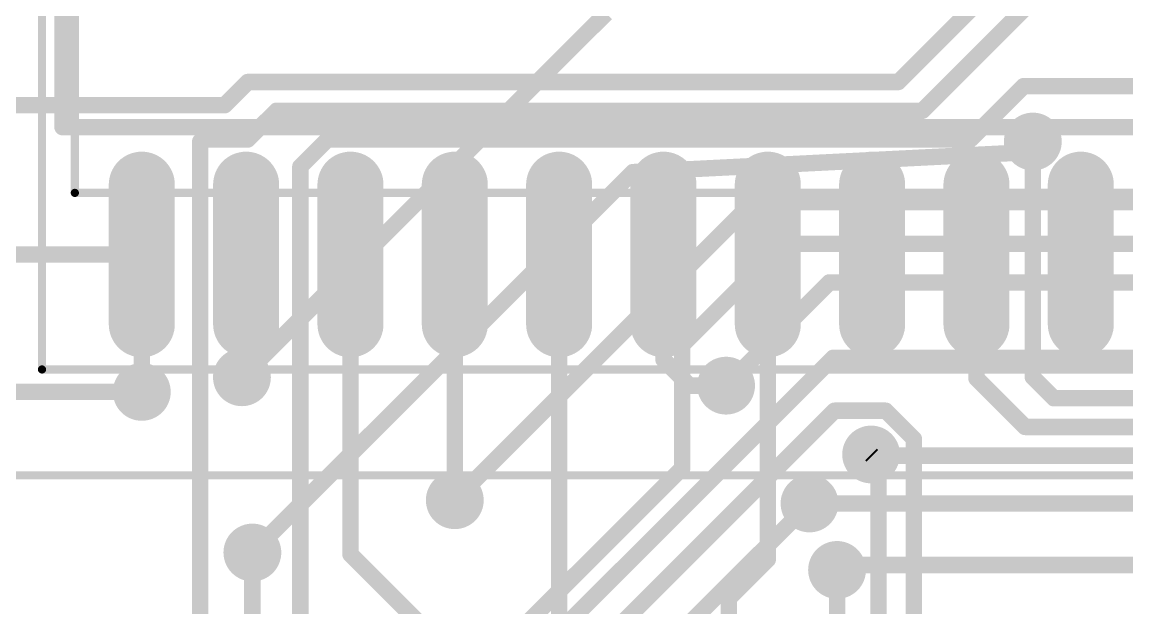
# Model space of a CAD drawing. Header units: millimetres. Extents: x 242 to 402, y 147 to 267.
# Drawn here: x 276.04 to 289.49, y 214.79 to 221.93 of the extents above; entities that cross this region are included whole.
import ezdxf

# ---------------------------------------------------------------- set-up
doc = ezdxf.new("R2010")
doc.units = ezdxf.units.MM
for name, color, linetype in [('BottomLayer', 5, 'Continuous'), ('BottomOverlay', 54, 'Continuous'), ('BottomPaste', 16, 'Continuous'), ('BottomSolder', 6, 'Continuous'), ('Mechanical1', 6, 'Continuous'), ('Mechanical13', 56, 'Continuous'), ('Mechanical15', 56, 'Continuous'), ('MultiLayer', 9, 'Continuous'), ('TopLayer', 1, 'Continuous'), ('TopSolder', 216, 'Continuous'), ('ViaHoleLayer', 16, 'Continuous')]:
    doc.layers.add(name, color=color, linetype=linetype)

msp = doc.modelspace()

# ---------------------------------------------------------------- linework, layer by layer
at = {"layer": 'BottomLayer'}
for points, const_width in [([(286.704, 221.197), (291.465, 225.958)], 0.2), ([(286.997, 220.847), (292.024, 225.874)], 0.2), ([(278.502, 220.914), (278.785, 221.197)], 0.2), ([(278.785, 221.197), (286.704, 221.197)], 0.2), ([(287.579, 220.497), (288.229, 221.147)], 0.2), ([(288.229, 221.147), (292.038, 221.147)], 0.2), ([(274.32, 220.914), (278.502, 220.914)], 0.2), ([(278.785, 220.497), (279.135, 220.847)], 0.2), ([(279.135, 220.847), (286.997, 220.847)], 0.2), ([(278.206, 220.472), (278.232, 220.497)], 0.2), ([(278.206, 211.249), (278.206, 220.472)], 0.2), ([(278.232, 220.497), (278.785, 220.497)], 0.2), ([(279.425, 220.167), (279.755, 220.497)], 0.2), ([(279.755, 220.497), (287.579, 220.497)], 0.2), ([(288.341, 217.603), (288.341, 220.472)], 0.2), ([(277.495, 218.247), (277.495, 219.947)], 0.6), ([(278.765, 218.247), (278.765, 219.947)], 0.6), ([(279.425, 212.09), (279.425, 220.167)], 0.2), ([(280.035, 218.247), (280.035, 219.947)], 0.6), ([(281.305, 218.247), (281.305, 219.947)], 0.6), ([(282.575, 218.247), (282.575, 219.947)], 0.6), ([(283.845, 218.247), (283.845, 219.947)], 0.6), ([(285.115, 218.247), (285.115, 219.947)], 0.6), ([(286.385, 218.247), (286.385, 219.947)], 0.6), ([(287.655, 218.247), (287.655, 219.947)], 0.6), ([(288.925, 218.247), (288.925, 219.947)], 0.6), ([(275.927, 219.097), (277.495, 219.097)], 0.2), ([(277.495, 217.424), (277.495, 219.097)], 0.2), ([(278.765, 217.653), (278.765, 219.097)], 0.2), ([(280.035, 215.446), (280.035, 219.097)], 0.2), ([(281.305, 216.105), (281.305, 219.097)], 0.2), ([(282.575, 214.224), (282.575, 219.097)], 0.2), ([(283.845, 217.818), (283.845, 219.097)], 0.2), ([(285.115, 215.384), (285.115, 219.097)], 0.2), ([(287.655, 217.589), (287.655, 219.097)], 0.2), ([(283.845, 217.818), (284.163, 217.5)], 0.2), ([(278.714, 217.602), (278.765, 217.653)], 0.2), ([(284.163, 217.5), (284.607, 217.5)], 0.2), ([(287.655, 217.589), (288.247, 216.997)], 0.2), ([(288.341, 217.603), (288.597, 217.347)], 0.2), ([(288.597, 217.347), (292.964, 217.347)], 0.2), ([(288.247, 216.997), (293.314, 216.997)], 0.2), ([(286.372, 216.662), (286.387, 216.647)], 0.2), ([(286.387, 216.647), (302.709, 216.647)], 0.2), ([(285.623, 216.066), (291.816, 216.066)], 0.2), ([(278.841, 211.249), (278.841, 215.468)], 0.2), ([(280.035, 215.446), (283.506, 211.975)], 0.2), ([(284.64, 214.909), (285.115, 215.384)], 0.2), ([(285.958, 215.256), (286.018, 215.316)], 0.2), ([(286.018, 215.316), (289.726, 215.316)], 0.2), ([(284.64, 214.053), (284.64, 214.909)], 0.2)]:
    msp.add_lwpolyline(points, dxfattribs=dict(at, const_width=const_width))
for points, const_width in [([(278.735, 221.197, 1), (278.835, 221.197, 1)], 0.1), ([(278.735, 221.197, 1), (278.835, 221.197, 1)], 0.1), ([(286.654, 221.197, 1), (286.754, 221.197, 1)], 0.1), ([(286.654, 221.197, 1), (286.754, 221.197, 1)], 0.1), ([(288.179, 221.147, 1), (288.279, 221.147, 1)], 0.1), ([(288.179, 221.147, 1), (288.279, 221.147, 1)], 0.1), ([(278.452, 220.914, 1), (278.552, 220.914, 1)], 0.1), ([(278.452, 220.914, 1), (278.552, 220.914, 1)], 0.1), ([(279.085, 220.847, 1), (279.185, 220.847, 1)], 0.1), ([(279.085, 220.847, 1), (279.185, 220.847, 1)], 0.1), ([(286.947, 220.847, 1), (287.047, 220.847, 1)], 0.1), ([(286.947, 220.847, 1), (287.047, 220.847, 1)], 0.1), ([(288.216, 220.472, 1), (288.466, 220.472, 1)], 0.25), ([(278.156, 220.472, 1), (278.256, 220.472, 1)], 0.1), ([(278.156, 220.472, 1), (278.256, 220.472, 1)], 0.1), ([(278.182, 220.497, 1), (278.282, 220.497, 1)], 0.1), ([(278.182, 220.497, 1), (278.282, 220.497, 1)], 0.1), ([(278.735, 220.497, 1), (278.835, 220.497, 1)], 0.1), ([(278.735, 220.497, 1), (278.835, 220.497, 1)], 0.1), ([(279.705, 220.497, 1), (279.805, 220.497, 1)], 0.1), ([(279.705, 220.497, 1), (279.805, 220.497, 1)], 0.1), ([(287.529, 220.497, 1), (287.629, 220.497, 1)], 0.1), ([(287.529, 220.497, 1), (287.629, 220.497, 1)], 0.1), ([(288.291, 220.472, 1), (288.391, 220.472, 1)], 0.1), ([(277.345, 219.947, 1), (277.645, 219.947, 1)], 0.3), ([(278.615, 219.947, 1), (278.915, 219.947, 1)], 0.3), ([(279.375, 220.167, 1), (279.475, 220.167, 1)], 0.1), ([(279.375, 220.167, 1), (279.475, 220.167, 1)], 0.1), ([(279.885, 219.947, 1), (280.185, 219.947, 1)], 0.3), ([(281.155, 219.947, 1), (281.455, 219.947, 1)], 0.3), ([(282.425, 219.947, 1), (282.725, 219.947, 1)], 0.3), ([(283.695, 219.947, 1), (283.995, 219.947, 1)], 0.3), ([(284.965, 219.947, 1), (285.265, 219.947, 1)], 0.3), ([(286.235, 219.947, 1), (286.535, 219.947, 1)], 0.3), ([(287.505, 219.947, 1), (287.805, 219.947, 1)], 0.3), ([(288.775, 219.947, 1), (289.075, 219.947, 1)], 0.3), ([(277.445, 219.097, 1), (277.545, 219.097, 1)], 0.1), ([(277.445, 219.097, 1), (277.545, 219.097, 1)], 0.1), ([(278.715, 219.097, 1), (278.815, 219.097, 1)], 0.1), ([(279.985, 219.097, 1), (280.085, 219.097, 1)], 0.1), ([(281.255, 219.097, 1), (281.355, 219.097, 1)], 0.1), ([(282.525, 219.097, 1), (282.625, 219.097, 1)], 0.1), ([(283.795, 219.097, 1), (283.895, 219.097, 1)], 0.1), ([(285.065, 219.097, 1), (285.165, 219.097, 1)], 0.1), ([(287.605, 219.097, 1), (287.705, 219.097, 1)], 0.1), ([(277.345, 218.247, 1), (277.645, 218.247, 1)], 0.3), ([(278.615, 218.247, 1), (278.915, 218.247, 1)], 0.3), ([(279.885, 218.247, 1), (280.185, 218.247, 1)], 0.3), ([(281.155, 218.247, 1), (281.455, 218.247, 1)], 0.3), ([(282.425, 218.247, 1), (282.725, 218.247, 1)], 0.3), ([(283.695, 218.247, 1), (283.995, 218.247, 1)], 0.3), ([(284.965, 218.247, 1), (285.265, 218.247, 1)], 0.3), ([(286.235, 218.247, 1), (286.535, 218.247, 1)], 0.3), ([(287.505, 218.247, 1), (287.805, 218.247, 1)], 0.3), ([(288.775, 218.247, 1), (289.075, 218.247, 1)], 0.3), ([(283.795, 217.818, 1), (283.895, 217.818, 1)], 0.1), ([(283.795, 217.818, 1), (283.895, 217.818, 1)], 0.1), ([(278.589, 217.602, 1), (278.839, 217.602, 1)], 0.25), ([(278.715, 217.653, 1), (278.815, 217.653, 1)], 0.1), ([(278.715, 217.653, 1), (278.815, 217.653, 1)], 0.1), ([(284.482, 217.5, 1), (284.732, 217.5, 1)], 0.25), ([(277.37, 217.424, 1), (277.62, 217.424, 1)], 0.25), ([(278.664, 217.602, 1), (278.764, 217.602, 1)], 0.1), ([(284.113, 217.5, 1), (284.212, 217.5, 1)], 0.1), ([(284.113, 217.5, 1), (284.212, 217.5, 1)], 0.1), ([(284.557, 217.5, 1), (284.657, 217.5, 1)], 0.1), ([(287.605, 217.589, 1), (287.705, 217.589, 1)], 0.1), ([(287.605, 217.589, 1), (287.705, 217.589, 1)], 0.1), ([(288.291, 217.603, 1), (288.391, 217.603, 1)], 0.1), ([(288.291, 217.603, 1), (288.391, 217.603, 1)], 0.1), ([(277.445, 217.424, 1), (277.545, 217.424, 1)], 0.1), ([(288.547, 217.347, 1), (288.647, 217.347, 1)], 0.1), ([(288.547, 217.347, 1), (288.647, 217.347, 1)], 0.1), ([(288.197, 216.997, 1), (288.297, 216.997, 1)], 0.1), ([(288.197, 216.997, 1), (288.297, 216.997, 1)], 0.1), ([(286.247, 216.662, 1), (286.497, 216.662, 1)], 0.25), ([(286.322, 216.662, 1), (286.422, 216.662, 1)], 0.1), ([(286.337, 216.647, 1), (286.437, 216.647, 1)], 0.1), ([(286.337, 216.647, 1), (286.437, 216.647, 1)], 0.1), ([(281.18, 216.105, 1), (281.43, 216.105, 1)], 0.25), ([(285.498, 216.066, 1), (285.748, 216.066, 1)], 0.25), ([(281.255, 216.105, 1), (281.355, 216.105, 1)], 0.1), ([(285.573, 216.066, 1), (285.673, 216.066, 1)], 0.1), ([(278.716, 215.468, 1), (278.966, 215.468, 1)], 0.25), ([(278.791, 215.468, 1), (278.891, 215.468, 1)], 0.1), ([(279.985, 215.446, 1), (280.085, 215.446, 1)], 0.1), ([(279.985, 215.446, 1), (280.085, 215.446, 1)], 0.1), ([(285.065, 215.384, 1), (285.165, 215.384, 1)], 0.1), ([(285.065, 215.384, 1), (285.165, 215.384, 1)], 0.1), ([(285.833, 215.256, 1), (286.083, 215.256, 1)], 0.25), ([(285.908, 215.256, 1), (286.008, 215.256, 1)], 0.1), ([(285.968, 215.316, 1), (286.068, 215.316, 1)], 0.1), ([(285.968, 215.316, 1), (286.068, 215.316, 1)], 0.1), ([(284.59, 214.909, 1), (284.69, 214.909, 1)], 0.1), ([(284.59, 214.909, 1), (284.69, 214.909, 1)], 0.1)]:
    msp.add_lwpolyline(points, format="xyb", close=True, dxfattribs=dict(at, const_width=const_width))
at = {"layer": 'BottomOverlay', "const_width": 0.2}
for points in [[(276.53, 220.647), (276.53, 226.647)], [(276.53, 220.647), (292.43, 220.647)]]:
    msp.add_lwpolyline(points, dxfattribs=at)
at = {"layer": 'BottomOverlay', "const_width": 0.1}
msp.add_lwpolyline([(276.48, 220.647, 1), (276.58, 220.647, 1)], format="xyb", close=True, dxfattribs=at)
msp.add_lwpolyline([(276.48, 220.647, 1), (276.58, 220.647, 1)], format="xyb", close=True, dxfattribs=at)
at = {"layer": 'BottomPaste', "const_width": 0.6}
for points in [[(277.495, 218.247), (277.495, 219.947)], [(278.765, 218.247), (278.765, 219.947)], [(280.035, 218.247), (280.035, 219.947)], [(281.305, 218.247), (281.305, 219.947)], [(282.575, 218.247), (282.575, 219.947)], [(283.845, 218.247), (283.845, 219.947)], [(285.115, 218.247), (285.115, 219.947)], [(286.385, 218.247), (286.385, 219.947)], [(287.655, 218.247), (287.655, 219.947)], [(288.925, 218.247), (288.925, 219.947)]]:
    msp.add_lwpolyline(points, dxfattribs=at)
at = {"layer": 'BottomPaste', "const_width": 0.3}
for points in [[(277.345, 219.947, 1), (277.645, 219.947, 1)], [(278.615, 219.947, 1), (278.915, 219.947, 1)], [(279.885, 219.947, 1), (280.185, 219.947, 1)], [(281.155, 219.947, 1), (281.455, 219.947, 1)], [(282.425, 219.947, 1), (282.725, 219.947, 1)], [(283.695, 219.947, 1), (283.995, 219.947, 1)], [(284.965, 219.947, 1), (285.265, 219.947, 1)], [(286.235, 219.947, 1), (286.535, 219.947, 1)], [(287.505, 219.947, 1), (287.805, 219.947, 1)], [(288.775, 219.947, 1), (289.075, 219.947, 1)], [(277.345, 218.247, 1), (277.645, 218.247, 1)], [(278.615, 218.247, 1), (278.915, 218.247, 1)], [(279.885, 218.247, 1), (280.185, 218.247, 1)], [(281.155, 218.247, 1), (281.455, 218.247, 1)], [(282.425, 218.247, 1), (282.725, 218.247, 1)], [(283.695, 218.247, 1), (283.995, 218.247, 1)], [(284.965, 218.247, 1), (285.265, 218.247, 1)], [(286.235, 218.247, 1), (286.535, 218.247, 1)], [(287.505, 218.247, 1), (287.805, 218.247, 1)], [(288.775, 218.247, 1), (289.075, 218.247, 1)]]:
    msp.add_lwpolyline(points, format="xyb", close=True, dxfattribs=at)
at = {"layer": 'BottomSolder'}
for points, const_width in [([(288.165, 220.472, 1), (288.517, 220.472, 1)], 0.352), ([(277.294, 219.947, 1), (277.696, 219.947, 1)], 0.402), ([(278.564, 219.947, 1), (278.966, 219.947, 1)], 0.402), ([(279.834, 219.947, 1), (280.236, 219.947, 1)], 0.402), ([(281.104, 219.947, 1), (281.506, 219.947, 1)], 0.402), ([(282.374, 219.947, 1), (282.776, 219.947, 1)], 0.402), ([(283.644, 219.947, 1), (284.046, 219.947, 1)], 0.402), ([(284.914, 219.947, 1), (285.316, 219.947, 1)], 0.402), ([(286.184, 219.947, 1), (286.586, 219.947, 1)], 0.402), ([(287.454, 219.947, 1), (287.856, 219.947, 1)], 0.402), ([(288.724, 219.947, 1), (289.126, 219.947, 1)], 0.402), ([(277.294, 218.247, 1), (277.696, 218.247, 1)], 0.402), ([(278.564, 218.247, 1), (278.966, 218.247, 1)], 0.402), ([(279.834, 218.247, 1), (280.236, 218.247, 1)], 0.402), ([(281.104, 218.247, 1), (281.506, 218.247, 1)], 0.402), ([(282.374, 218.247, 1), (282.776, 218.247, 1)], 0.402), ([(283.644, 218.247, 1), (284.046, 218.247, 1)], 0.402), ([(284.914, 218.247, 1), (285.316, 218.247, 1)], 0.402), ([(286.184, 218.247, 1), (286.586, 218.247, 1)], 0.402), ([(287.454, 218.247, 1), (287.856, 218.247, 1)], 0.402), ([(288.724, 218.247, 1), (289.126, 218.247, 1)], 0.402), ([(278.538, 217.602, 1), (278.89, 217.602, 1)], 0.352), ([(277.319, 217.424, 1), (277.671, 217.424, 1)], 0.352), ([(284.431, 217.5, 1), (284.783, 217.5, 1)], 0.352), ([(286.197, 216.662, 1), (286.548, 216.662, 1)], 0.352), ([(281.129, 216.105, 1), (281.481, 216.105, 1)], 0.352), ([(285.447, 216.066, 1), (285.799, 216.066, 1)], 0.352), ([(278.665, 215.468, 1), (279.017, 215.468, 1)], 0.352), ([(285.782, 215.256, 1), (286.134, 215.256, 1)], 0.352)]:
    msp.add_lwpolyline(points, format="xyb", close=True, dxfattribs=dict(at, const_width=const_width))
at = {"layer": 'BottomSolder', "const_width": 0.803}
for points in [[(277.495, 218.247), (277.495, 219.947)], [(278.765, 218.247), (278.765, 219.947)], [(280.035, 218.247), (280.035, 219.947)], [(281.305, 218.247), (281.305, 219.947)], [(282.575, 218.247), (282.575, 219.947)], [(283.845, 218.247), (283.845, 219.947)], [(285.115, 218.247), (285.115, 219.947)], [(286.385, 218.247), (286.385, 219.947)], [(287.655, 218.247), (287.655, 219.947)], [(288.925, 218.247), (288.925, 219.947)]]:
    msp.add_lwpolyline(points, dxfattribs=at)
at = {"layer": 'Mechanical1', "const_width": 0.1}
msp.add_lwpolyline([(272.923, 216.408), (352.933, 216.408)], dxfattribs=at)
at = {"layer": 'Mechanical13', "const_width": 0.1}
for points in [[(276.68, 219.847), (276.68, 227.447)], [(276.68, 219.847), (292.28, 219.847)]]:
    msp.add_lwpolyline(points, dxfattribs=at)
at = {"layer": 'Mechanical13', "const_width": 0.05}
msp.add_lwpolyline([(276.655, 219.847, 1), (276.705, 219.847, 1)], format="xyb", close=True, dxfattribs=at)
msp.add_lwpolyline([(276.655, 219.847, 1), (276.705, 219.847, 1)], format="xyb", close=True, dxfattribs=at)
at = {"layer": 'Mechanical15', "const_width": 0.1}
for points in [[(276.28, 217.697), (276.28, 229.597)], [(276.28, 217.697), (292.68, 217.697)]]:
    msp.add_lwpolyline(points, dxfattribs=at)
at = {"layer": 'Mechanical15', "const_width": 0.05}
msp.add_lwpolyline([(276.255, 217.697, 1), (276.305, 217.697, 1)], format="xyb", close=True, dxfattribs=at)
msp.add_lwpolyline([(276.255, 217.697, 1), (276.305, 217.697, 1)], format="xyb", close=True, dxfattribs=at)
at = {"layer": 'MultiLayer', "const_width": 0.25}
for points in [[(288.216, 220.472, 1), (288.466, 220.472, 1)], [(278.589, 217.602, 1), (278.839, 217.602, 1)], [(284.482, 217.5, 1), (284.732, 217.5, 1)], [(277.37, 217.424, 1), (277.62, 217.424, 1)], [(286.247, 216.662, 1), (286.497, 216.662, 1)], [(281.18, 216.105, 1), (281.43, 216.105, 1)], [(285.498, 216.066, 1), (285.748, 216.066, 1)], [(278.716, 215.468, 1), (278.966, 215.468, 1)], [(285.833, 215.256, 1), (286.083, 215.256, 1)]]:
    msp.add_lwpolyline(points, format="xyb", close=True, dxfattribs=at)
at = {"layer": 'TopLayer', "const_width": 0.2}
for points in [[(278.714, 217.602), (283.147, 222.034)], [(288.341, 220.345), (288.341, 220.472)], [(283.473, 220.1), (288.341, 220.345)], [(278.841, 215.468), (283.473, 220.1)], [(281.305, 216.105), (284.935, 219.735)], [(284.935, 219.735), (289.877, 219.735)], [(284.074, 217.994), (285.307, 219.227)], [(285.307, 219.227), (290.271, 219.227)], [(284.607, 217.5), (285.864, 218.757)], [(285.864, 218.757), (291.147, 218.757)], [(284.074, 216.497), (284.074, 217.994)], [(281.153, 213.081), (285.911, 217.839)], [(285.911, 217.839), (291.944, 217.839)], [(273.609, 217.424), (277.495, 217.424)], [(280.5, 211.769), (285.927, 217.195)], [(285.927, 217.195), (286.55, 217.195)], [(286.55, 217.195), (286.893, 216.852)], [(286.893, 211.48), (286.893, 216.852)], [(286.372, 216.662), (286.462, 216.573)], [(286.462, 213.731), (286.462, 216.573)], [(281.47, 213.893), (284.074, 216.497)], [(280.514, 210.957), (285.623, 216.066)], [(285.958, 213.957), (285.958, 215.256)]]:
    msp.add_lwpolyline(points, dxfattribs=at)
at = {"layer": 'TopLayer'}
for points, const_width in [([(288.216, 220.472, 1), (288.466, 220.472, 1)], 0.25), ([(288.291, 220.472, 1), (288.391, 220.472, 1)], 0.1), ([(288.291, 220.345, 1), (288.391, 220.345, 1)], 0.1), ([(288.291, 220.345, 1), (288.391, 220.345, 1)], 0.1), ([(283.423, 220.1, 1), (283.523, 220.1, 1)], 0.1), ([(283.423, 220.1, 1), (283.523, 220.1, 1)], 0.1), ([(284.885, 219.735, 1), (284.985, 219.735, 1)], 0.1), ([(284.885, 219.735, 1), (284.985, 219.735, 1)], 0.1), ([(285.257, 219.227, 1), (285.357, 219.227, 1)], 0.1), ([(285.257, 219.227, 1), (285.357, 219.227, 1)], 0.1), ([(285.814, 218.757, 1), (285.914, 218.757, 1)], 0.1), ([(285.814, 218.757, 1), (285.914, 218.757, 1)], 0.1), ([(284.024, 217.994, 1), (284.124, 217.994, 1)], 0.1), ([(284.024, 217.994, 1), (284.124, 217.994, 1)], 0.1), ([(285.861, 217.839, 1), (285.961, 217.839, 1)], 0.1), ([(285.861, 217.839, 1), (285.961, 217.839, 1)], 0.1), ([(278.589, 217.602, 1), (278.839, 217.602, 1)], 0.25), ([(284.482, 217.5, 1), (284.732, 217.5, 1)], 0.25), ([(277.37, 217.424, 1), (277.62, 217.424, 1)], 0.25), ([(278.664, 217.602, 1), (278.764, 217.602, 1)], 0.1), ([(284.557, 217.5, 1), (284.657, 217.5, 1)], 0.1), ([(277.445, 217.424, 1), (277.545, 217.424, 1)], 0.1), ([(285.877, 217.195, 1), (285.977, 217.195, 1)], 0.1), ([(285.877, 217.195, 1), (285.977, 217.195, 1)], 0.1), ([(286.5, 217.195, 1), (286.6, 217.195, 1)], 0.1), ([(286.5, 217.195, 1), (286.6, 217.195, 1)], 0.1), ([(286.843, 216.852, 1), (286.943, 216.852, 1)], 0.1), ([(286.843, 216.852, 1), (286.943, 216.852, 1)], 0.1), ([(286.247, 216.662, 1), (286.497, 216.662, 1)], 0.25), ([(286.322, 216.662, 1), (286.422, 216.662, 1)], 0.1), ([(286.412, 216.573, 1), (286.512, 216.573, 1)], 0.1), ([(286.412, 216.573, 1), (286.512, 216.573, 1)], 0.1), ([(284.024, 216.497, 1), (284.124, 216.497, 1)], 0.1), ([(284.024, 216.497, 1), (284.124, 216.497, 1)], 0.1), ([(281.18, 216.105, 1), (281.43, 216.105, 1)], 0.25), ([(285.498, 216.066, 1), (285.748, 216.066, 1)], 0.25), ([(281.255, 216.105, 1), (281.355, 216.105, 1)], 0.1), ([(285.573, 216.066, 1), (285.673, 216.066, 1)], 0.1), ([(278.716, 215.468, 1), (278.966, 215.468, 1)], 0.25), ([(278.791, 215.468, 1), (278.891, 215.468, 1)], 0.1), ([(285.833, 215.256, 1), (286.083, 215.256, 1)], 0.25), ([(285.908, 215.256, 1), (286.008, 215.256, 1)], 0.1)]:
    msp.add_lwpolyline(points, format="xyb", close=True, dxfattribs=dict(at, const_width=const_width))
at = {"layer": 'TopSolder', "const_width": 0.352}
for points in [[(288.165, 220.472, 1), (288.517, 220.472, 1)], [(278.538, 217.602, 1), (278.89, 217.602, 1)], [(277.319, 217.424, 1), (277.671, 217.424, 1)], [(284.431, 217.5, 1), (284.783, 217.5, 1)], [(286.197, 216.662, 1), (286.548, 216.662, 1)], [(281.129, 216.105, 1), (281.481, 216.105, 1)], [(285.447, 216.066, 1), (285.799, 216.066, 1)], [(278.665, 215.468, 1), (279.017, 215.468, 1)], [(285.782, 215.256, 1), (286.134, 215.256, 1)]]:
    msp.add_lwpolyline(points, format="xyb", close=True, dxfattribs=at)
at = {"layer": 'ViaHoleLayer', "const_width": 0.15}
for points in [[(288.266, 220.472, 1), (288.416, 220.472, 1)], [(278.639, 217.602, 1), (278.789, 217.602, 1)], [(284.532, 217.5, 1), (284.682, 217.5, 1)], [(277.42, 217.424, 1), (277.57, 217.424, 1)], [(286.297, 216.662, 1), (286.447, 216.662, 1)], [(281.23, 216.105, 1), (281.38, 216.105, 1)], [(285.548, 216.066, 1), (285.698, 216.066, 1)], [(278.766, 215.468, 1), (278.916, 215.468, 1)], [(285.883, 215.256, 1), (286.033, 215.256, 1)]]:
    msp.add_lwpolyline(points, format="xyb", close=True, dxfattribs=at)

doc.saveas('drawing.dxf')
